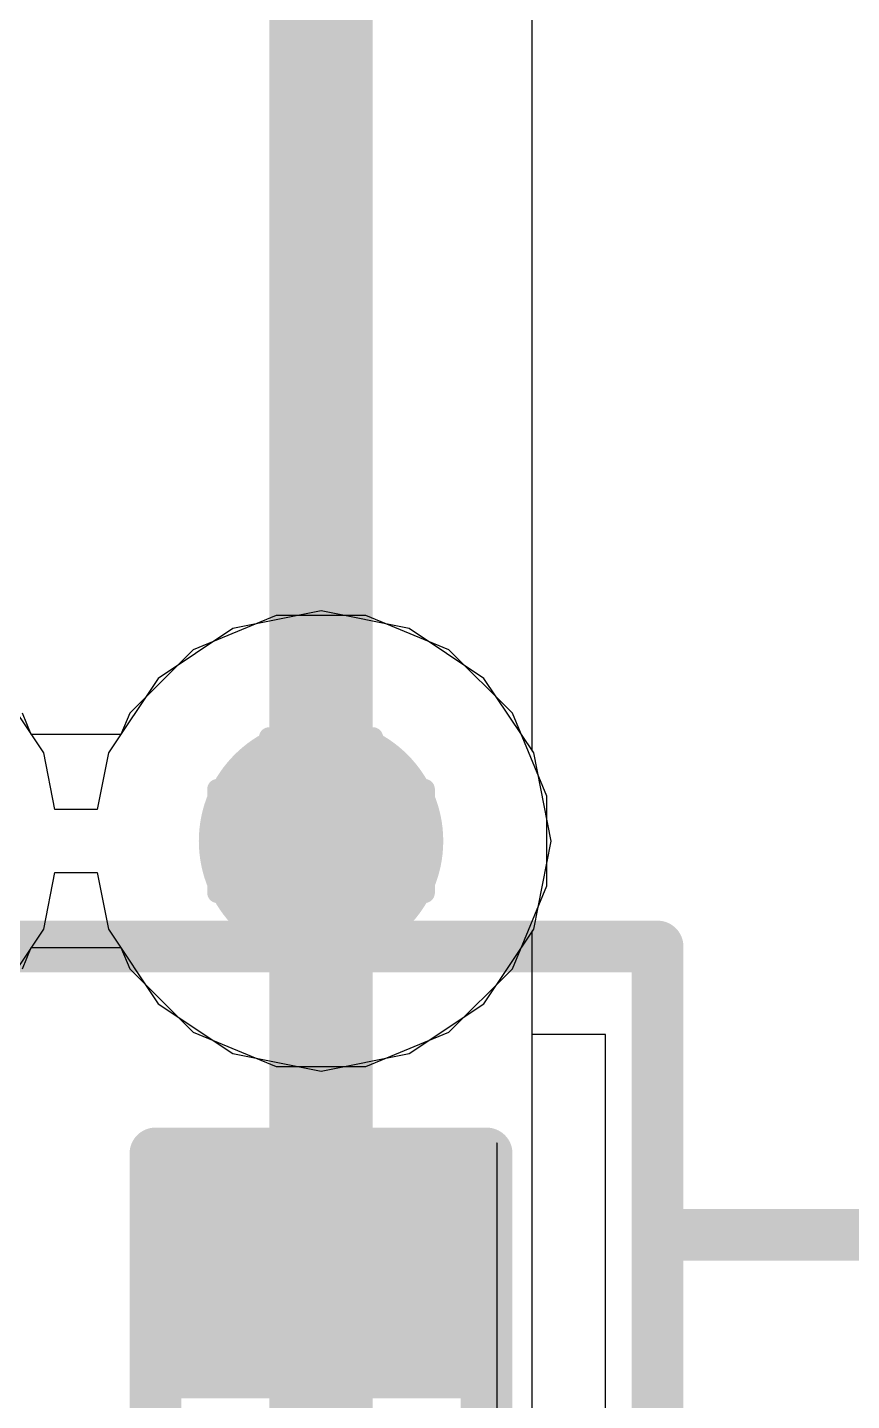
# Model space of a CAD drawing. Header units: inches. Extents: x 0 to 198, y 0 to 199.
# Drawn here: x 3.8691 to 3.9487, y 2.8714 to 3.0041 of the extents above; entities that cross this region are included whole.
import ezdxf

# ---------------------------------------------------------------- set-up
doc = ezdxf.new("R2010")
doc.units = ezdxf.units.IN
doc.header["$MEASUREMENT"] = 0
for name, color, linetype in [('Bottom Layer', 5, 'Continuous'), ('Drill Drawing', 1, 'Continuous'), ('Layer 1', 16, 'Continuous'), ('Layer 2', 76, 'Continuous'), ('Top Layer', 1, 'Continuous'), ('Top Overlay', 2, 'Continuous'), ('Top Paste', 8, 'Continuous'), ('Top Solder', 216, 'Continuous'), ('Via Holes', 16, 'Continuous')]:
    doc.layers.add(name, color=color, linetype=linetype)

# ---------------------------------------------------------------- blocks, each defined once
blk = doc.blocks.new('R___0402_93')
at = {"layer": 'Top Layer'}
for points in [[(-0.0275, -0.0125), (-0.0275, 0.0125), (-0.0095, 0.0125), (-0.0095, -0.0125)], [(0.0095, -0.0125), (0.0095, 0.0125), (0.0275, 0.0125), (0.0275, -0.0125)]]:
    blk.add_hatch(color=1, dxfattribs=at).paths.add_polyline_path(points)
at = {"layer": 'Top Paste'}
for points in [[(-0.0275, -0.0125), (-0.0275, 0.0125), (-0.0095, 0.0125), (-0.0095, -0.0125)], [(0.0095, -0.0125), (0.0095, 0.0125), (0.0275, 0.0125), (0.0275, -0.0125)]]:
    blk.add_hatch(color=8, dxfattribs=at).paths.add_polyline_path(points)
at = {"layer": 'Top Solder'}
for points in [[(-0.02967, -0.01467), (-0.02967, 0.01466), (-0.00733, 0.01466), (-0.00733, -0.01467)], [(0.00733, -0.01467), (0.00733, 0.01466), (0.02967, 0.01466), (0.02967, -0.01467)]]:
    blk.add_hatch(color=216, dxfattribs=at).paths.add_polyline_path(points)
at = {"layer": 'Top Overlay'}
for points in [[(-0.031, 0.016, 0.005, 0.005, 0), (-0.031, -0.016, 0.005, 0.005, 0)], [(-0.031, 0.016, 0.005, 0.005, 0), (0.031, 0.016, 0.005, 0.005, 0)], [(0.031, 0.016, 0.005, 0.005, 0), (0.031, -0.016, 0.005, 0.005, 0)], [(-0.031, -0.016, 0.005, 0.005, 0), (0.031, -0.016, 0.005, 0.005, 0)], [(-0.032, -0.017, 0.000127, 0.000127, 0), (0.032, -0.017, 0.000127, 0.000127, 0)]]:
    blk.add_lwpolyline(points, format="xyseb", dxfattribs=at)
for points in [[(-0.03225, 0.016, 0.0025, 0.0025, 1), (-0.02975, 0.016, 0.0025, 0.0025, 1)], [(-0.03225, 0.016, 0.0025, 0.0025, 1), (-0.02975, 0.016, 0.0025, 0.0025, 1)], [(0.02975, 0.016, 0.0025, 0.0025, 1), (0.03225, 0.016, 0.0025, 0.0025, 1)], [(0.02975, 0.016, 0.0025, 0.0025, 1), (0.03225, 0.016, 0.0025, 0.0025, 1)], [(-0.03225, -0.016, 0.0025, 0.0025, 1), (-0.02975, -0.016, 0.0025, 0.0025, 1)], [(-0.03225, -0.016, 0.0025, 0.0025, 1), (-0.02975, -0.016, 0.0025, 0.0025, 1)], [(0.02975, -0.016, 0.0025, 0.0025, 1), (0.03225, -0.016, 0.0025, 0.0025, 1)], [(0.02975, -0.016, 0.0025, 0.0025, 1), (0.03225, -0.016, 0.0025, 0.0025, 1)], [(-0.03203, -0.017, 0.0000635, 0.0000635, 1), (-0.03197, -0.017, 0.0000635, 0.0000635, 1)], [(0.03197, -0.017, 0.0000635, 0.0000635, 1), (0.03203, -0.017, 0.0000635, 0.0000635, 1)]]:
    blk.add_lwpolyline(points, format="xyseb", close=True, dxfattribs=at)

msp = doc.modelspace()

# ---------------------------------------------------------------- hatches: boundary and pattern name
at = {"layer": 'Bottom Layer'}
h = msp.add_hatch(color=5, dxfattribs=at)
edge = h.paths.add_edge_path()
edge.add_arc((3.89748, 2.92548), 0.01181, 0, 360)
at = {"layer": 'Layer 1'}
h = msp.add_hatch(color=16, dxfattribs=at)
edge = h.paths.add_edge_path()
edge.add_arc((3.89748, 2.92548), 0.01181, 0, 360)
at = {"layer": 'Layer 2'}
h = msp.add_hatch(color=76, dxfattribs=at)
edge = h.paths.add_edge_path()
edge.add_arc((3.89748, 2.92548), 0.01181, 0, 360)
at = {"layer": 'Top Layer'}
h = msp.add_hatch(color=1, dxfattribs=at)
edge = h.paths.add_edge_path()
edge.add_arc((3.89748, 2.92548), 0.01181, 0, 360)
at = {"layer": 'Via Holes'}
h = msp.add_hatch(color=7, dxfattribs=at)
edge = h.paths.add_edge_path()
edge.add_arc((3.89748, 2.92548), 0.00591, 0, 360)

# ---------------------------------------------------------------- linework, layer by layer
at = {"layer": 'Bottom Layer'}
for p, q in [((3.89748, 2.94772), (3.88897, 2.94602)), ((3.90599, 2.94602), (3.89748, 2.94772)), ((3.88897, 2.94602), (3.88175, 2.9412)), ((3.9132, 2.9412), (3.90599, 2.94602)), ((3.87068, 2.93399), (3.86586, 2.9412)), ((3.88175, 2.9412), (3.87693, 2.93399)), ((3.91803, 2.93399), (3.9132, 2.9412)), ((3.87177, 2.92853), (3.87068, 2.93399)), ((3.87693, 2.93399), (3.87585, 2.92853)), ((3.91972, 2.92548), (3.91803, 2.93399)), ((3.87585, 2.92853), (3.87177, 2.92853)), ((3.91803, 2.91697), (3.91972, 2.92548)), ((3.91787, 2.91674), (3.91803, 2.91697)), ((3.91787, 2.86062), (3.91787, 2.91674))]:
    msp.add_line(p, q, dxfattribs=at)
msp.add_lwpolyline([(3.89748, 2.6649, 0.01, 0.01, 0), (3.89748, 2.92548, 0.01, 0.01, 0)], format="xyseb", dxfattribs=at)
msp.add_lwpolyline([(3.89498, 2.92548, 0.005, 0.005, 1), (3.89998, 2.92548, 0.005, 0.005, 1)], format="xyseb", close=True, dxfattribs=at)
at = {"layer": 'Drill Drawing'}
for points in [[(3.89248, 2.93048, 0.002, 0.002, 0), (3.89248, 2.93548, 0.002, 0.002, 0)], [(3.89248, 2.93548, 0.002, 0.002, 0), (3.90248, 2.93548, 0.002, 0.002, 0)], [(3.90248, 2.93048, 0.002, 0.002, 0), (3.90248, 2.93548, 0.002, 0.002, 0)], [(3.89448, 2.92848, 0.002, 0.002, 0), (3.89448, 2.93148, 0.002, 0.002, 0)], [(3.89448, 2.93148, 0.002, 0.002, 0), (3.90048, 2.93148, 0.002, 0.002, 0)], [(3.90048, 2.92848, 0.002, 0.002, 0), (3.90048, 2.93148, 0.002, 0.002, 0)], [(3.88748, 2.92048, 0.002, 0.002, 0), (3.88748, 2.93048, 0.002, 0.002, 0)], [(3.88748, 2.93048, 0.002, 0.002, 0), (3.89248, 2.93048, 0.002, 0.002, 0)], [(3.90248, 2.93048, 0.002, 0.002, 0), (3.90748, 2.93048, 0.002, 0.002, 0)], [(3.90748, 2.92048, 0.002, 0.002, 0), (3.90748, 2.93048, 0.002, 0.002, 0)], [(3.89148, 2.92248, 0.002, 0.002, 0), (3.89148, 2.92848, 0.002, 0.002, 0)], [(3.89148, 2.92848, 0.002, 0.002, 0), (3.89448, 2.92848, 0.002, 0.002, 0)], [(3.90048, 2.92848, 0.002, 0.002, 0), (3.90348, 2.92848, 0.002, 0.002, 0)], [(3.90348, 2.92248, 0.002, 0.002, 0), (3.90348, 2.92848, 0.002, 0.002, 0)], [(3.89148, 2.92248, 0.002, 0.002, 0), (3.89448, 2.92248, 0.002, 0.002, 0)], [(3.89448, 2.91948, 0.002, 0.002, 0), (3.89448, 2.92248, 0.002, 0.002, 0)], [(3.90048, 2.92248, 0.002, 0.002, 0), (3.90348, 2.92248, 0.002, 0.002, 0)], [(3.90048, 2.91948, 0.002, 0.002, 0), (3.90048, 2.92248, 0.002, 0.002, 0)], [(3.88748, 2.92048, 0.002, 0.002, 0), (3.89248, 2.92048, 0.002, 0.002, 0)], [(3.89248, 2.91548, 0.002, 0.002, 0), (3.89248, 2.92048, 0.002, 0.002, 0)], [(3.90248, 2.92048, 0.002, 0.002, 0), (3.90748, 2.92048, 0.002, 0.002, 0)], [(3.90248, 2.91548, 0.002, 0.002, 0), (3.90248, 2.92048, 0.002, 0.002, 0)], [(3.89448, 2.91948, 0.002, 0.002, 0), (3.90048, 2.91948, 0.002, 0.002, 0)], [(3.89248, 2.91548, 0.002, 0.002, 0), (3.90248, 2.91548, 0.002, 0.002, 0)]]:
    msp.add_lwpolyline(points, format="xyseb", dxfattribs=at)
for points in [[(3.89198, 2.93548, 0.001, 0.001, 1), (3.89298, 2.93548, 0.001, 0.001, 1)], [(3.89198, 2.93548, 0.001, 0.001, 1), (3.89298, 2.93548, 0.001, 0.001, 1)], [(3.90198, 2.93548, 0.001, 0.001, 1), (3.90298, 2.93548, 0.001, 0.001, 1)], [(3.90198, 2.93548, 0.001, 0.001, 1), (3.90298, 2.93548, 0.001, 0.001, 1)], [(3.89398, 2.93148, 0.001, 0.001, 1), (3.89498, 2.93148, 0.001, 0.001, 1)], [(3.89398, 2.93148, 0.001, 0.001, 1), (3.89498, 2.93148, 0.001, 0.001, 1)], [(3.89998, 2.93148, 0.001, 0.001, 1), (3.90098, 2.93148, 0.001, 0.001, 1)], [(3.89998, 2.93148, 0.001, 0.001, 1), (3.90098, 2.93148, 0.001, 0.001, 1)], [(3.88698, 2.93048, 0.001, 0.001, 1), (3.88798, 2.93048, 0.001, 0.001, 1)], [(3.88698, 2.93048, 0.001, 0.001, 1), (3.88798, 2.93048, 0.001, 0.001, 1)], [(3.89198, 2.93048, 0.001, 0.001, 1), (3.89298, 2.93048, 0.001, 0.001, 1)], [(3.89198, 2.93048, 0.001, 0.001, 1), (3.89298, 2.93048, 0.001, 0.001, 1)], [(3.90198, 2.93048, 0.001, 0.001, 1), (3.90298, 2.93048, 0.001, 0.001, 1)], [(3.90198, 2.93048, 0.001, 0.001, 1), (3.90298, 2.93048, 0.001, 0.001, 1)], [(3.90698, 2.93048, 0.001, 0.001, 1), (3.90798, 2.93048, 0.001, 0.001, 1)], [(3.90698, 2.93048, 0.001, 0.001, 1), (3.90798, 2.93048, 0.001, 0.001, 1)], [(3.89098, 2.92848, 0.001, 0.001, 1), (3.89198, 2.92848, 0.001, 0.001, 1)], [(3.89098, 2.92848, 0.001, 0.001, 1), (3.89198, 2.92848, 0.001, 0.001, 1)], [(3.89398, 2.92848, 0.001, 0.001, 1), (3.89498, 2.92848, 0.001, 0.001, 1)], [(3.89398, 2.92848, 0.001, 0.001, 1), (3.89498, 2.92848, 0.001, 0.001, 1)], [(3.89998, 2.92848, 0.001, 0.001, 1), (3.90098, 2.92848, 0.001, 0.001, 1)], [(3.89998, 2.92848, 0.001, 0.001, 1), (3.90098, 2.92848, 0.001, 0.001, 1)], [(3.90298, 2.92848, 0.001, 0.001, 1), (3.90398, 2.92848, 0.001, 0.001, 1)], [(3.90298, 2.92848, 0.001, 0.001, 1), (3.90398, 2.92848, 0.001, 0.001, 1)], [(3.89098, 2.92248, 0.001, 0.001, 1), (3.89198, 2.92248, 0.001, 0.001, 1)], [(3.89098, 2.92248, 0.001, 0.001, 1), (3.89198, 2.92248, 0.001, 0.001, 1)], [(3.89398, 2.92248, 0.001, 0.001, 1), (3.89498, 2.92248, 0.001, 0.001, 1)], [(3.89398, 2.92248, 0.001, 0.001, 1), (3.89498, 2.92248, 0.001, 0.001, 1)], [(3.89998, 2.92248, 0.001, 0.001, 1), (3.90098, 2.92248, 0.001, 0.001, 1)], [(3.89998, 2.92248, 0.001, 0.001, 1), (3.90098, 2.92248, 0.001, 0.001, 1)], [(3.90298, 2.92248, 0.001, 0.001, 1), (3.90398, 2.92248, 0.001, 0.001, 1)], [(3.90298, 2.92248, 0.001, 0.001, 1), (3.90398, 2.92248, 0.001, 0.001, 1)], [(3.88698, 2.92048, 0.001, 0.001, 1), (3.88798, 2.92048, 0.001, 0.001, 1)], [(3.88698, 2.92048, 0.001, 0.001, 1), (3.88798, 2.92048, 0.001, 0.001, 1)], [(3.89198, 2.92048, 0.001, 0.001, 1), (3.89298, 2.92048, 0.001, 0.001, 1)], [(3.89198, 2.92048, 0.001, 0.001, 1), (3.89298, 2.92048, 0.001, 0.001, 1)], [(3.90198, 2.92048, 0.001, 0.001, 1), (3.90298, 2.92048, 0.001, 0.001, 1)], [(3.90198, 2.92048, 0.001, 0.001, 1), (3.90298, 2.92048, 0.001, 0.001, 1)], [(3.90698, 2.92048, 0.001, 0.001, 1), (3.90798, 2.92048, 0.001, 0.001, 1)], [(3.90698, 2.92048, 0.001, 0.001, 1), (3.90798, 2.92048, 0.001, 0.001, 1)], [(3.89398, 2.91948, 0.001, 0.001, 1), (3.89498, 2.91948, 0.001, 0.001, 1)], [(3.89398, 2.91948, 0.001, 0.001, 1), (3.89498, 2.91948, 0.001, 0.001, 1)], [(3.89998, 2.91948, 0.001, 0.001, 1), (3.90098, 2.91948, 0.001, 0.001, 1)], [(3.89998, 2.91948, 0.001, 0.001, 1), (3.90098, 2.91948, 0.001, 0.001, 1)], [(3.89198, 2.91548, 0.001, 0.001, 1), (3.89298, 2.91548, 0.001, 0.001, 1)], [(3.89198, 2.91548, 0.001, 0.001, 1), (3.89298, 2.91548, 0.001, 0.001, 1)], [(3.90198, 2.91548, 0.001, 0.001, 1), (3.90298, 2.91548, 0.001, 0.001, 1)], [(3.90198, 2.91548, 0.001, 0.001, 1), (3.90298, 2.91548, 0.001, 0.001, 1)]]:
    msp.add_lwpolyline(points, format="xyseb", close=True, dxfattribs=at)
at = {"layer": 'Layer 1'}
for p, q in [((3.89748, 2.94772), (3.88897, 2.94602)), ((3.90599, 2.94602), (3.89748, 2.94772)), ((3.88897, 2.94602), (3.88175, 2.9412)), ((3.9132, 2.9412), (3.90599, 2.94602)), ((3.87068, 2.93399), (3.86586, 2.9412)), ((3.88175, 2.9412), (3.87693, 2.93399)), ((3.91803, 2.93399), (3.9132, 2.9412)), ((3.87177, 2.92853), (3.87068, 2.93399)), ((3.87693, 2.93399), (3.87585, 2.92853)), ((3.91972, 2.92548), (3.91803, 2.93399)), ((3.87585, 2.92853), (3.87177, 2.92853)), ((3.91803, 2.91697), (3.91972, 2.92548)), ((3.87068, 2.91697), (3.87177, 2.92243)), ((3.87177, 2.92243), (3.87585, 2.92243)), ((3.87585, 2.92243), (3.87693, 2.91697)), ((3.86586, 2.90975), (3.87068, 2.91697)), ((3.87693, 2.91697), (3.88175, 2.90975)), ((3.9132, 2.90975), (3.91803, 2.91697)), ((3.88175, 2.90975), (3.88897, 2.90493)), ((3.90599, 2.90493), (3.9132, 2.90975)), ((3.88897, 2.90493), (3.89748, 2.90324)), ((3.89748, 2.90324), (3.90599, 2.90493))]:
    msp.add_line(p, q, dxfattribs=at)
at = {"layer": 'Layer 2'}
for p, q in [((3.89314, 2.94729), (3.88512, 2.94397)), ((3.90182, 2.94729), (3.89314, 2.94729)), ((3.90983, 2.94397), (3.90182, 2.94729)), ((3.88512, 2.94397), (3.87899, 2.93783)), ((3.91597, 2.93783), (3.90983, 2.94397)), ((3.86948, 2.93578), (3.86863, 2.93783)), ((3.87899, 2.93783), (3.87814, 2.93578)), ((3.91929, 2.92982), (3.91597, 2.93783)), ((3.87814, 2.93578), (3.86948, 2.93578)), ((3.91929, 2.92114), (3.91929, 2.92982)), ((3.91597, 2.91312), (3.91929, 2.92114)), ((3.86863, 2.91312), (3.86948, 2.91518)), ((3.86948, 2.91518), (3.87814, 2.91518)), ((3.87814, 2.91518), (3.87899, 2.91312)), ((3.87899, 2.91312), (3.88512, 2.90699)), ((3.90983, 2.90699), (3.91597, 2.91312)), ((3.88512, 2.90699), (3.89314, 2.90367)), ((3.90182, 2.90367), (3.90983, 2.90699)), ((3.89314, 2.90367), (3.90182, 2.90367))]:
    msp.add_line(p, q, dxfattribs=at)
at = {"layer": 'Top Layer'}
for p, q in [((3.91787, 2.93422), (3.91787, 3.07171)), ((3.91803, 2.93399), (3.91787, 2.93422)), ((3.91972, 2.92548), (3.91803, 2.93399)), ((3.91803, 2.91697), (3.91972, 2.92548)), ((3.91787, 2.91674), (3.91803, 2.91697)), ((3.91787, 2.90678), (3.91787, 2.91674)), ((3.92498, 2.90678), (3.91787, 2.90678)), ((3.92498, 2.86872), (3.92498, 2.90678))]:
    msp.add_line(p, q, dxfattribs=at)
for points in [[(3.89748, 2.92548, 0.01, 0.01, 0), (3.89748, 3.09181, 0.01, 0.01, 0)], [(3.89748, 2.88278, 0.01, 0.01, 0), (3.89748, 2.92548, 0.01, 0.01, 0)]]:
    msp.add_lwpolyline(points, format="xyseb", dxfattribs=at)
for points in [[(3.89498, 2.92548, 0.005, 0.005, 1), (3.89998, 2.92548, 0.005, 0.005, 1)], [(3.89498, 2.92548, 0.005, 0.005, 1), (3.89998, 2.92548, 0.005, 0.005, 1)], [(3.89498, 2.88278, 0.005, 0.005, 1), (3.89998, 2.88278, 0.005, 0.005, 1)]]:
    msp.add_lwpolyline(points, format="xyseb", close=True, dxfattribs=at)
at = {"layer": 'Top Overlay'}
for points in [[(3.79283, 2.91528, 0.005, 0.005, 0), (3.93, 2.91528, 0.005, 0.005, 0)], [(3.93, 2.81328, 0.005, 0.005, 0), (3.93, 2.91528, 0.005, 0.005, 0)], [(3.93, 2.88741, 0.005, 0.005, 0), (3.96, 2.88741, 0.005, 0.005, 0)]]:
    msp.add_lwpolyline(points, format="xyseb", dxfattribs=at)
for points in [[(3.92875, 2.91528, 0.0025, 0.0025, 1), (3.93125, 2.91528, 0.0025, 0.0025, 1)], [(3.92875, 2.91528, 0.0025, 0.0025, 1), (3.93125, 2.91528, 0.0025, 0.0025, 1)], [(3.92875, 2.88741, 0.0025, 0.0025, 1), (3.93125, 2.88741, 0.0025, 0.0025, 1)]]:
    msp.add_lwpolyline(points, format="xyseb", close=True, dxfattribs=at)

# ---------------------------------------------------------------- block references
at = {"rotation": 90}
msp.add_blockref('R___0402_93', (3.89748, 2.86428), dxfattribs=at)

doc.saveas('drawing.dxf')
